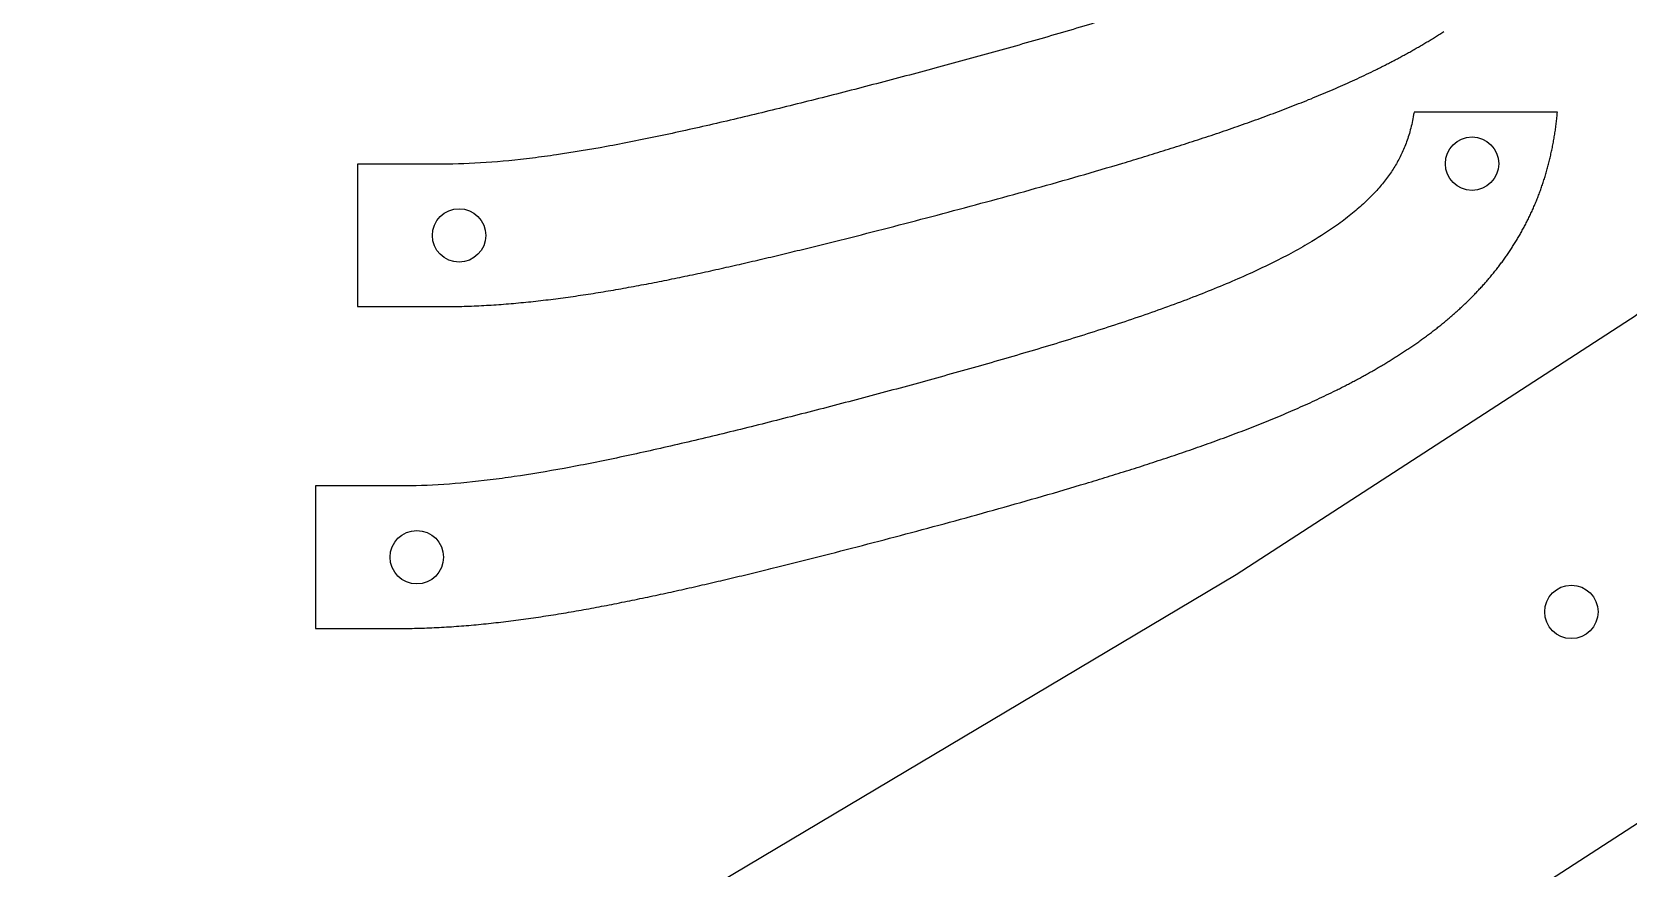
# Model space of a CAD drawing. Header units: millimetres. Extents: x 53 to 353, y -400 to -154.
# Drawn here: x 52.6 to 142.3, y -345.6 to -298.6 of the extents above; entities that cross this region are included whole.
import ezdxf

# ---------------------------------------------------------------- set-up
doc = ezdxf.new("R2010")
doc.units = ezdxf.units.MM
doc.header["$MEASUREMENT"] = 0
doc.layers.add('Layer 1', color=7, linetype='Continuous', lineweight=0)

msp = doc.modelspace()

# ---------------------------------------------------------------- linework, layer by layer
at = {"layer": 'Layer 1', "color": 18, "lineweight": 25, "true_color": 0x000000}
msp.add_line((138.335, -303.127), (130.278, -303.127), dxfattribs=at)
for points in [[(75.662, -314.056), (75.8, -314.056), (75.938, -314.055), (76.075, -314.054), (76.213, -314.052), (76.351, -314.05), (76.489, -314.047), (76.627, -314.044), (76.765, -314.041), (76.903, -314.037), (77.04, -314.033), (77.178, -314.028), (77.317, -314.023), (77.455, -314.017), (77.593, -314.011), (77.731, -314.004), (77.869, -313.998), (78.007, -313.99), (78.145, -313.982), (78.284, -313.974), (78.422, -313.966), (78.561, -313.957), (78.699, -313.947), (78.838, -313.938), (78.976, -313.927), (79.115, -313.917), (79.253, -313.906), (79.392, -313.895), (79.531, -313.883), (79.67, -313.871), (79.809, -313.859), (79.948, -313.846), (80.087, -313.833), (80.226, -313.819), (80.365, -313.805), (80.504, -313.791), (80.643, -313.777), (80.783, -313.762), (80.922, -313.747), (81.062, -313.731), (81.201, -313.715), (81.341, -313.699), (81.48, -313.682), (81.62, -313.665), (81.76, -313.648), (81.9, -313.631), (82.04, -313.613), (82.18, -313.595), (82.32, -313.576), (82.46, -313.558), (82.601, -313.538), (82.741, -313.519), (82.881, -313.499), (83.022, -313.479), (83.163, -313.459), (83.303, -313.439), (83.444, -313.418), (83.585, -313.397), (83.726, -313.375), (83.867, -313.354), (84.008, -313.332), (84.149, -313.31), (84.291, -313.287), (84.432, -313.264), (84.574, -313.241), (84.715, -313.218), (84.857, -313.195), (84.999, -313.171), (85.141, -313.147), (85.283, -313.123), (85.425, -313.098), (85.567, -313.073), (85.709, -313.048), (85.851, -313.023), (85.994, -312.998), (86.136, -312.972), (86.279, -312.946), (86.422, -312.92), (86.565, -312.894), (86.707, -312.867), (86.85, -312.84), (86.994, -312.813), (87.137, -312.786), (87.28, -312.759), (87.424, -312.731), (87.567, -312.703), (87.711, -312.675), (87.854, -312.647), (87.998, -312.618), (88.142, -312.589), (88.286, -312.561), (88.43, -312.532), (88.575, -312.502), (88.719, -312.473), (88.863, -312.443), (89.008, -312.413), (89.153, -312.383), (89.297, -312.353), (89.442, -312.323), (89.587, -312.292), (89.732, -312.262), (89.877, -312.231), (90.023, -312.2), (90.168, -312.169), (90.313, -312.137), (90.459, -312.106), (90.605, -312.074), (90.75, -312.042), (90.896, -312.01), (91.042, -311.978), (91.188, -311.946), (91.335, -311.913), (91.481, -311.88), (91.627, -311.848), (91.774, -311.815), (91.92, -311.782), (92.067, -311.748), (92.214, -311.715), (92.361, -311.682), (92.508, -311.648), (92.655, -311.614), (92.802, -311.58), (92.95, -311.546), (93.097, -311.512), (93.245, -311.478), (93.392, -311.443), (93.54, -311.409), (93.688, -311.374), (93.836, -311.339), (93.984, -311.304), (94.132, -311.269), (94.28, -311.234), (94.428, -311.199), (94.577, -311.164), (94.725, -311.128), (94.874, -311.092), (95.023, -311.057), (95.172, -311.021), (95.321, -310.985), (95.47, -310.949), (95.619, -310.913), (95.768, -310.876), (95.917, -310.84), (96.067, -310.804), (96.216, -310.767), (96.366, -310.73), (96.515, -310.694), (96.665, -310.657), (96.815, -310.62), (96.965, -310.583), (97.115, -310.545), (97.265, -310.508), (97.415, -310.471), (97.565, -310.433), (97.716, -310.396), (98.017, -310.321), (98.318, -310.245), (98.62, -310.169), (98.922, -310.092), (99.224, -310.016), (99.527, -309.939), (99.83, -309.861), (100.133, -309.784), (100.436, -309.706), (100.74, -309.628), (101.044, -309.549), (101.349, -309.47), (101.653, -309.391), (101.958, -309.312), (102.263, -309.232), (102.568, -309.152), (102.874, -309.072), (103.179, -308.991), (103.485, -308.911), (103.791, -308.83), (104.098, -308.748), (104.404, -308.667), (104.71, -308.585), (105.017, -308.503), (105.324, -308.42), (105.631, -308.338), (105.938, -308.255), (106.245, -308.172), (106.552, -308.088), (106.859, -308.005), (107.167, -307.921), (107.474, -307.837), (107.781, -307.752), (108.089, -307.667), (108.396, -307.582), (108.703, -307.497), (109.011, -307.412), (109.318, -307.326), (109.625, -307.24), (109.932, -307.153), (110.239, -307.066), (110.546, -306.979), (110.853, -306.892), (111.159, -306.804), (111.466, -306.716), (111.772, -306.628), (112.078, -306.539), (112.384, -306.45), (112.69, -306.361), (112.995, -306.271), (113.3, -306.181), (113.605, -306.091), (113.91, -306), (114.062, -305.954), (114.214, -305.909), (114.366, -305.863), (114.518, -305.817), (114.669, -305.771), (114.821, -305.725), (114.973, -305.679), (115.124, -305.633), (115.276, -305.586), (115.427, -305.54), (115.578, -305.493), (115.729, -305.447), (115.88, -305.4), (116.031, -305.353), (116.182, -305.306), (116.332, -305.259), (116.483, -305.211), (116.633, -305.164), (116.783, -305.116), (116.934, -305.069), (117.084, -305.021), (117.233, -304.973), (117.383, -304.925), (117.533, -304.877), (117.682, -304.829), (117.831, -304.78), (117.981, -304.732), (118.13, -304.683), (118.278, -304.634), (118.427, -304.585), (118.576, -304.536), (118.724, -304.487), (118.872, -304.437), (119.02, -304.388), (119.168, -304.338), (119.316, -304.288), (119.463, -304.238), (119.61, -304.188), (119.758, -304.138), (119.905, -304.087), (120.051, -304.037), (120.198, -303.986), (120.344, -303.935), (120.49, -303.884), (120.636, -303.833), (120.782, -303.781), (120.928, -303.73), (121.073, -303.678), (121.218, -303.626), (121.363, -303.574), (121.508, -303.522), (121.652, -303.469), (121.796, -303.416), (121.941, -303.364), (122.084, -303.31), (122.228, -303.257), (122.371, -303.204), (122.514, -303.15), (122.657, -303.096), (122.8, -303.042), (122.942, -302.988), (123.084, -302.934), (123.226, -302.879), (123.367, -302.824), (123.509, -302.769), (123.65, -302.714), (123.79, -302.658), (123.931, -302.603), (124.071, -302.547), (124.211, -302.491), (124.35, -302.434), (124.49, -302.378), (124.629, -302.321), (124.768, -302.264), (124.906, -302.206), (125.044, -302.149), (125.182, -302.091), (125.319, -302.033), (125.457, -301.975), (125.594, -301.916), (125.73, -301.858), (125.866, -301.799), (126.002, -301.739), (126.138, -301.68), (126.273, -301.62), (126.408, -301.56), (126.542, -301.5), (126.677, -301.439), (126.81, -301.378), (126.944, -301.317), (127.077, -301.255), (127.21, -301.194), (127.342, -301.132), (127.474, -301.069), (127.606, -301.007), (127.737, -300.944), (127.868, -300.881), (127.999, -300.817), (128.129, -300.753), (128.194, -300.721), (128.258, -300.689), (128.323, -300.657), (128.388, -300.625), (128.452, -300.593), (128.517, -300.56), (128.581, -300.528), (128.645, -300.495), (128.709, -300.462), (128.773, -300.43), (128.837, -300.397), (128.901, -300.364), (128.965, -300.331), (129.028, -300.298), (129.092, -300.265), (129.155, -300.232), (129.219, -300.198), (129.282, -300.165), (129.345, -300.132), (129.408, -300.098), (129.471, -300.064), (129.533, -300.031), (129.596, -299.997), (129.658, -299.963), (129.721, -299.929), (129.783, -299.895), (129.845, -299.861), (129.907, -299.826), (129.969, -299.792), (130.031, -299.758), (130.093, -299.723), (130.155, -299.689), (130.216, -299.654), (130.277, -299.619), (130.339, -299.584), (130.4, -299.549), (130.461, -299.514), (130.522, -299.479), (130.583, -299.444), (130.643, -299.409), (130.704, -299.373), (130.764, -299.338), (130.825, -299.302), (130.885, -299.266), (130.945, -299.231), (131.005, -299.195), (131.065, -299.159), (131.124, -299.123), (131.184, -299.086), (131.243, -299.05), (131.303, -299.014), (131.362, -298.977), (131.421, -298.941), (131.48, -298.904), (131.539, -298.867), (131.598, -298.83), (131.656, -298.793), (131.715, -298.756), (131.773, -298.719), (131.831, -298.682), (131.889, -298.644), (131.947, -298.607)], [(73.287, -332.127), (73.425, -332.127), (73.563, -332.126), (73.7, -332.125), (73.838, -332.123), (73.976, -332.121), (74.114, -332.118), (74.252, -332.115), (74.39, -332.112), (74.528, -332.108), (74.665, -332.104), (74.803, -332.099), (74.942, -332.094), (75.08, -332.088), (75.218, -332.082), (75.356, -332.075), (75.494, -332.068), (75.632, -332.061), (75.77, -332.053), (75.909, -332.045), (76.047, -332.037), (76.186, -332.028), (76.324, -332.018), (76.463, -332.008), (76.601, -331.998), (76.74, -331.988), (76.878, -331.977), (77.017, -331.966), (77.156, -331.954), (77.295, -331.942), (77.434, -331.929), (77.573, -331.917), (77.712, -331.904), (77.851, -331.89), (77.99, -331.876), (78.129, -331.862), (78.268, -331.848), (78.408, -331.833), (78.547, -331.817), (78.687, -331.802), (78.826, -331.786), (78.966, -331.77), (79.105, -331.753), (79.245, -331.736), (79.385, -331.719), (79.525, -331.702), (79.665, -331.684), (79.805, -331.666), (79.945, -331.647), (80.085, -331.628), (80.226, -331.609), (80.366, -331.59), (80.506, -331.57), (80.647, -331.55), (80.788, -331.53), (80.928, -331.51), (81.069, -331.489), (81.21, -331.468), (81.351, -331.446), (81.492, -331.425), (81.633, -331.403), (81.774, -331.38), (81.916, -331.358), (82.057, -331.335), (82.199, -331.312), (82.34, -331.289), (82.482, -331.266), (82.624, -331.242), (82.766, -331.218), (82.908, -331.193), (83.05, -331.169), (83.192, -331.144), (83.334, -331.119), (83.476, -331.094), (83.619, -331.069), (83.761, -331.043), (83.904, -331.017), (84.047, -330.991), (84.19, -330.964), (84.332, -330.938), (84.475, -330.911), (84.619, -330.884), (84.762, -330.857), (84.905, -330.829), (85.049, -330.802), (85.192, -330.774), (85.336, -330.746), (85.479, -330.717), (85.623, -330.689), (85.767, -330.66), (85.911, -330.631), (86.055, -330.602), (86.2, -330.573), (86.344, -330.544), (86.488, -330.514), (86.633, -330.484), (86.778, -330.454), (86.922, -330.424), (87.067, -330.394), (87.212, -330.363), (87.357, -330.333), (87.502, -330.302), (87.648, -330.271), (87.793, -330.239), (87.938, -330.208), (88.084, -330.176), (88.23, -330.145), (88.375, -330.113), (88.521, -330.081), (88.667, -330.049), (88.813, -330.016), (88.96, -329.984), (89.106, -329.951), (89.252, -329.918), (89.399, -329.886), (89.545, -329.853), (89.692, -329.819), (89.839, -329.786), (89.986, -329.752), (90.133, -329.719), (90.28, -329.685), (90.427, -329.651), (90.575, -329.617), (90.722, -329.583), (90.87, -329.549), (91.017, -329.514), (91.165, -329.48), (91.313, -329.445), (91.461, -329.41), (91.609, -329.375), (91.757, -329.34), (91.905, -329.305), (92.053, -329.27), (92.202, -329.234), (92.35, -329.199), (92.499, -329.163), (92.648, -329.128), (92.797, -329.092), (92.946, -329.056), (93.095, -329.02), (93.244, -328.984), (93.393, -328.947), (93.542, -328.911), (93.692, -328.874), (93.841, -328.838), (93.991, -328.801), (94.14, -328.764), (94.29, -328.728), (94.44, -328.691), (94.59, -328.653), (94.74, -328.616), (94.89, -328.579), (95.04, -328.542), (95.19, -328.504), (95.341, -328.467), (95.642, -328.391), (95.943, -328.316), (96.245, -328.24), (96.547, -328.163), (96.849, -328.087), (97.152, -328.01), (97.455, -327.932), (97.758, -327.855), (98.061, -327.777), (98.365, -327.698), (98.669, -327.62), (98.974, -327.541), (99.278, -327.462), (99.583, -327.383), (99.888, -327.303), (100.193, -327.223), (100.499, -327.143), (100.804, -327.062), (101.11, -326.981), (101.416, -326.9), (101.723, -326.819), (102.029, -326.738), (102.335, -326.656), (102.642, -326.574), (102.949, -326.491), (103.256, -326.409), (103.563, -326.326), (103.87, -326.243), (104.177, -326.159), (104.484, -326.076), (104.792, -325.992), (105.099, -325.908), (105.406, -325.823), (105.714, -325.738), (106.021, -325.653), (106.328, -325.568), (106.636, -325.482), (106.943, -325.397), (107.25, -325.31), (107.557, -325.224), (107.864, -325.137), (108.171, -325.05), (108.478, -324.963), (108.784, -324.875), (109.091, -324.787), (109.397, -324.699), (109.703, -324.61), (110.009, -324.521), (110.315, -324.432), (110.62, -324.342), (110.925, -324.252), (111.23, -324.162), (111.535, -324.071), (111.687, -324.025), (111.839, -323.98), (111.991, -323.934), (112.143, -323.888), (112.294, -323.842), (112.446, -323.796), (112.598, -323.75), (112.749, -323.704), (112.901, -323.657), (113.052, -323.611), (113.203, -323.564), (113.354, -323.517), (113.505, -323.471), (113.656, -323.424), (113.807, -323.377), (113.957, -323.329), (114.108, -323.282), (114.258, -323.235), (114.408, -323.187), (114.559, -323.14), (114.709, -323.092), (114.858, -323.044), (115.008, -322.996), (115.158, -322.948), (115.307, -322.899), (115.456, -322.851), (115.606, -322.802), (115.755, -322.754), (115.903, -322.705), (116.052, -322.656), (116.201, -322.607), (116.349, -322.558), (116.497, -322.508), (116.645, -322.459), (116.793, -322.409), (116.941, -322.359), (117.088, -322.309), (117.235, -322.259), (117.383, -322.209), (117.53, -322.158), (117.676, -322.108), (117.823, -322.057), (117.969, -322.006), (118.115, -321.955), (118.261, -321.904), (118.407, -321.852), (118.553, -321.801), (118.698, -321.749), (118.843, -321.697), (118.988, -321.645), (119.133, -321.592), (119.277, -321.54), (119.421, -321.487), (119.566, -321.434), (119.709, -321.381), (119.853, -321.328), (119.996, -321.275), (120.139, -321.221), (120.282, -321.167), (120.425, -321.113), (120.567, -321.059), (120.709, -321.005), (120.851, -320.95), (120.992, -320.895), (121.134, -320.84), (121.275, -320.785), (121.415, -320.729), (121.556, -320.674), (121.696, -320.618), (121.836, -320.561), (121.975, -320.505), (122.115, -320.449), (122.254, -320.392), (122.393, -320.335), (122.531, -320.277), (122.669, -320.22), (122.807, -320.162), (122.944, -320.104), (123.082, -320.046), (123.219, -319.987), (123.355, -319.928), (123.491, -319.869), (123.627, -319.81), (123.763, -319.751), (123.898, -319.691), (124.033, -319.631), (124.167, -319.57), (124.302, -319.51), (124.435, -319.449), (124.569, -319.388), (124.702, -319.326), (124.835, -319.265), (124.967, -319.203), (125.099, -319.14), (125.231, -319.078), (125.362, -319.015), (125.493, -318.952), (125.624, -318.888), (125.754, -318.824), (125.819, -318.792), (125.883, -318.76), (125.948, -318.728), (126.013, -318.696), (126.077, -318.663), (126.142, -318.631), (126.206, -318.599), (126.27, -318.566), (126.334, -318.533), (126.398, -318.501), (126.462, -318.468), (126.526, -318.435), (126.59, -318.402), (126.653, -318.369), (126.717, -318.336), (126.78, -318.303), (126.844, -318.269), (126.907, -318.236), (126.97, -318.202), (127.033, -318.169), (127.096, -318.135), (127.158, -318.101), (127.221, -318.068), (127.283, -318.034), (127.346, -318), (127.408, -317.966), (127.47, -317.932), (127.532, -317.897), (127.594, -317.863), (127.656, -317.829), (127.718, -317.794), (127.78, -317.759), (127.841, -317.725), (127.902, -317.69), (127.964, -317.655), (128.025, -317.62), (128.086, -317.585), (128.147, -317.55), (128.208, -317.515), (128.268, -317.479), (128.329, -317.444), (128.389, -317.408), (128.45, -317.373), (128.51, -317.337), (128.57, -317.301), (128.63, -317.265), (128.69, -317.229), (128.749, -317.193), (128.809, -317.157), (128.868, -317.121), (128.928, -317.085), (128.987, -317.048), (129.046, -317.011), (129.105, -316.975), (129.164, -316.938), (129.223, -316.901), (129.281, -316.864), (129.34, -316.827), (129.398, -316.79), (129.456, -316.753), (129.514, -316.715), (129.572, -316.678), (129.63, -316.64), (129.688, -316.602), (129.745, -316.565), (129.803, -316.527), (129.86, -316.489), (129.917, -316.451), (129.974, -316.412), (130.031, -316.374), (130.088, -316.336), (130.145, -316.297), (130.201, -316.258), (130.257, -316.22), (130.314, -316.181), (130.37, -316.142), (130.426, -316.103), (130.481, -316.064), (130.537, -316.024), (130.593, -315.985), (130.648, -315.945), (130.703, -315.906), (130.758, -315.866), (130.813, -315.826), (130.868, -315.786), (130.923, -315.746), (130.977, -315.706), (131.032, -315.665), (131.086, -315.625), (131.14, -315.584), (131.194, -315.544), (131.248, -315.503), (131.301, -315.462), (131.355, -315.421), (131.408, -315.38), (131.461, -315.338), (131.514, -315.297), (131.567, -315.256), (131.62, -315.214), (131.673, -315.172), (131.725, -315.13), (131.777, -315.088), (131.829, -315.046), (131.881, -315.004), (131.933, -314.962), (131.985, -314.919), (132.036, -314.876), (132.088, -314.834), (132.139, -314.791), (132.19, -314.748), (132.241, -314.705), (132.292, -314.661), (132.342, -314.618), (132.393, -314.575), (132.443, -314.531), (132.493, -314.487), (132.543, -314.443), (132.593, -314.399), (132.642, -314.355), (132.692, -314.311), (132.741, -314.266), (132.79, -314.222), (132.839, -314.177), (132.888, -314.132), (132.936, -314.087), (132.985, -314.042), (133.033, -313.997), (133.081, -313.952), (133.129, -313.906), (133.177, -313.86), (133.224, -313.815), (133.272, -313.769), (133.319, -313.723), (133.366, -313.676), (133.413, -313.63), (133.46, -313.584), (133.506, -313.537), (133.553, -313.49), (133.599, -313.443), (133.645, -313.396), (133.691, -313.349), (133.737, -313.302), (133.782, -313.254), (133.827, -313.207), (133.873, -313.159), (133.918, -313.111), (133.962, -313.063), (134.007, -313.015), (134.051, -312.966), (134.096, -312.918), (134.14, -312.869), (134.184, -312.82), (134.227, -312.771), (134.271, -312.722), (134.314, -312.673), (134.357, -312.623), (134.4, -312.574), (134.443, -312.524), (134.485, -312.474), (134.528, -312.424), (134.57, -312.374), (134.612, -312.324), (134.654, -312.273), (134.696, -312.223), (134.737, -312.172), (134.778, -312.121), (134.819, -312.07), (134.86, -312.018), (134.901, -311.967), (134.941, -311.915), (134.982, -311.864), (135.022, -311.812), (135.061, -311.76), (135.101, -311.707), (135.141, -311.655), (135.18, -311.602), (135.219, -311.55), (135.258, -311.497), (135.297, -311.444), (135.335, -311.39), (135.373, -311.337), (135.411, -311.283), (135.449, -311.23), (135.487, -311.176), (135.524, -311.122), (135.562, -311.067), (135.599, -311.013), (135.636, -310.958), (135.672, -310.904), (135.709, -310.849), (135.745, -310.793), (135.781, -310.738), (135.817, -310.683), (135.852, -310.627), (135.888, -310.571), (135.923, -310.515), (135.958, -310.459), (135.993, -310.403), (136.027, -310.346), (136.061, -310.289), (136.095, -310.233), (136.129, -310.176), (136.163, -310.118), (136.196, -310.061), (136.23, -310.003), (136.263, -309.945), (136.295, -309.887), (136.328, -309.829), (136.36, -309.771), (136.393, -309.712), (136.424, -309.654), (136.456, -309.595), (136.488, -309.536), (136.519, -309.476), (136.55, -309.417), (136.581, -309.357), (136.611, -309.297), (136.641, -309.237), (136.672, -309.177), (136.701, -309.117), (136.731, -309.056), (136.76, -308.995), (136.79, -308.934), (136.819, -308.873), (136.847, -308.812), (136.876, -308.75), (136.904, -308.688), (136.932, -308.626), (136.96, -308.564), (136.987, -308.502), (137.015, -308.439), (137.042, -308.377), (137.069, -308.314), (137.095, -308.25), (137.121, -308.187), (137.148, -308.123), (137.173, -308.06), (137.199, -307.996), (137.224, -307.931), (137.25, -307.867), (137.275, -307.802), (137.299, -307.738), (137.324, -307.673), (137.348, -307.607), (137.372, -307.542), (137.395, -307.476), (137.419, -307.41), (137.442, -307.344), (137.465, -307.278), (137.488, -307.212), (137.51, -307.145), (137.532, -307.078), (137.554, -307.011), (137.576, -306.943), (137.597, -306.876), (137.618, -306.808), (137.639, -306.74), (137.66, -306.672), (137.68, -306.603), (137.7, -306.535), (137.72, -306.466), (137.74, -306.397), (137.759, -306.327), (137.778, -306.258), (137.797, -306.188), (137.816, -306.118), (137.834, -306.048), (137.852, -305.978), (137.87, -305.907), (137.887, -305.836), (137.905, -305.765), (137.922, -305.693), (137.938, -305.622), (137.955, -305.55), (137.971, -305.478), (137.987, -305.406), (138.002, -305.333), (138.018, -305.261), (138.033, -305.188), (138.048, -305.114), (138.062, -305.041), (138.077, -304.967), (138.091, -304.893), (138.104, -304.819), (138.118, -304.745), (138.131, -304.67), (138.144, -304.595), (138.156, -304.52), (138.169, -304.445), (138.181, -304.369), (138.193, -304.294), (138.204, -304.218), (138.215, -304.141), (138.226, -304.065), (138.237, -303.988), (138.247, -303.911), (138.257, -303.834), (138.267, -303.756), (138.277, -303.678), (138.286, -303.6), (138.295, -303.522), (138.303, -303.443), (138.312, -303.365), (138.32, -303.286), (138.327, -303.206), (138.335, -303.127)], [(75.662, -306.056), (70.912, -306.056), (70.912, -314.056), (75.662, -314.056)], [(73.287, -324.127), (68.537, -324.127), (68.537, -332.127), (73.287, -332.127)]]:
    msp.add_lwpolyline(points, dxfattribs=at)
for centre in [(133.534, -306.029), (76.612, -310.056), (74.237, -328.127), (139.116, -331.196)]:
    msp.add_circle(centre, 1.5, dxfattribs=at)
for points, knots in [([(285.06, -329.555), (285.06, -329.555), (262.979, -315.084), (262.979, -315.084), (261.565, -314.157), (260.715, -312.579), (260.72, -310.888), (260.72, -310.888), (260.908, -243.026), (260.908, -243.026), (260.912, -241.335), (261.771, -239.762), (263.19, -238.843), (263.19, -238.843), (285.351, -224.495), (285.351, -224.495), (285.351, -224.495), (328.177, -199.021), (328.177, -199.021), (331.721, -196.913), (336.196, -197.196), (339.445, -199.735), (342.927, -202.454), (347.955, -201.837), (350.675, -198.355), (352.774, -195.667), (352.939, -191.945), (351.085, -189.082), (351.085, -189.082), (349.641, -186.851), (349.641, -186.851), (348.943, -185.774), (348.46, -184.572), (348.216, -183.311), (350.724, -179.436), (351.647, -174.745), (350.795, -170.209), (350.795, -170.209), (348.622, -166.851), (348.622, -166.851), (344.831, -164.217), (340.173, -163.14), (335.611, -163.843), (334.561, -163.105), (333.662, -162.172), (332.964, -161.094), (332.964, -161.094), (331.52, -158.863), (331.52, -158.863), (329.119, -155.154), (324.165, -154.094), (320.457, -156.496), (317.594, -158.349), (316.221, -161.813), (317.037, -165.124), (318.023, -169.128), (316.45, -173.327), (313.077, -175.698), (313.077, -175.698), (272.307, -204.348), (272.307, -204.348), (272.307, -204.348), (232.564, -230.081), (232.564, -230.081), (230.937, -231.134), (229.039, -231.692), (227.101, -231.687), (227.101, -231.687), (178.777, -231.553), (178.777, -231.553), (176.839, -231.547), (174.945, -230.979), (173.324, -229.917), (173.324, -229.917), (133.723, -203.965), (133.723, -203.965), (133.723, -203.965), (93.113, -175.088), (93.113, -175.088), (89.753, -172.699), (88.203, -168.491), (89.212, -164.493), (90.292, -160.209), (87.695, -155.86), (83.411, -154.78), (80.104, -153.946), (76.633, -155.3), (74.763, -158.152), (74.763, -158.152), (73.307, -160.374), (73.307, -160.374), (72.603, -161.448), (71.699, -162.377), (70.644, -163.109), (66.086, -162.381), (61.423, -163.432), (57.618, -166.045), (57.618, -166.045), (55.425, -169.391), (55.425, -169.391), (54.548, -173.922), (55.445, -178.618), (57.932, -182.507), (57.682, -183.766), (57.191, -184.965), (56.487, -186.039), (56.487, -186.039), (55.031, -188.262), (55.031, -188.262), (52.609, -191.957), (53.641, -196.916), (57.337, -199.338), (60.189, -201.207), (63.913, -201.063), (66.612, -198.979), (69.875, -196.458), (74.351, -196.2), (77.883, -198.327), (77.883, -198.327), (120.568, -224.038), (120.568, -224.038), (120.568, -224.038), (142.649, -238.509), (142.649, -238.509), (144.063, -239.435), (144.913, -241.014), (144.908, -242.705), (144.908, -242.705), (144.72, -310.567), (144.72, -310.567), (144.715, -312.257), (143.857, -313.831), (142.438, -314.75), (142.438, -314.75), (120.277, -329.098), (120.277, -329.098), (120.277, -329.098), (77.451, -354.572), (77.451, -354.572), (73.907, -356.68), (69.432, -356.397), (66.182, -353.858), (62.701, -351.138), (57.673, -351.756), (54.953, -355.238), (52.854, -357.925), (52.689, -361.648), (54.542, -364.511), (54.542, -364.511), (55.987, -366.741), (55.987, -366.741), (56.685, -367.819), (57.168, -369.021), (57.412, -370.282), (54.904, -374.157), (53.98, -378.847), (54.832, -383.384), (54.832, -383.384), (57.006, -386.741), (57.006, -386.741), (60.797, -389.375), (65.454, -390.452), (70.016, -389.75), (71.067, -390.488), (71.966, -391.421), (72.664, -392.499), (72.664, -392.499), (74.108, -394.73), (74.108, -394.73), (76.509, -398.438), (81.462, -399.498), (85.171, -397.097), (88.034, -395.244), (89.407, -391.78), (88.591, -388.468), (87.605, -384.465), (89.177, -380.266), (92.551, -377.895), (92.551, -377.895), (133.321, -349.244), (133.321, -349.244), (133.321, -349.244), (162.662, -330.247), (162.662, -330.247), (162.662, -330.247), (182.813, -361.37), (182.813, -361.37), (182.813, -361.37), (221.804, -361.479), (221.804, -361.479), (222.142, -361.479), (222.457, -361.309), (222.643, -361.027), (222.643, -361.027), (242.121, -331.305), (242.121, -331.305), (242.424, -330.843), (243.044, -330.714), (243.505, -331.017), (243.505, -331.017), (271.905, -349.628), (271.905, -349.628), (271.905, -349.628), (312.515, -378.504), (312.515, -378.504), (315.875, -380.894), (317.424, -385.101), (316.416, -389.1), (315.336, -393.384), (317.933, -397.733), (322.217, -398.813), (325.523, -399.647), (328.995, -398.293), (330.864, -395.441), (330.864, -395.441), (332.321, -393.218), (332.321, -393.218), (333.025, -392.144), (333.929, -391.216), (334.983, -390.484), (339.542, -391.212), (344.205, -390.161), (348.01, -387.548), (348.01, -387.548), (350.203, -384.202), (350.203, -384.202), (351.08, -379.67), (350.182, -374.975), (347.696, -371.086), (347.946, -369.827), (348.437, -368.627), (349.14, -367.554), (349.14, -367.554), (350.597, -365.331), (350.597, -365.331), (353.019, -361.635), (351.986, -356.676), (348.291, -354.255), (345.439, -352.385), (341.715, -352.53), (339.016, -354.614), (335.753, -357.134), (331.277, -357.393), (327.744, -355.265), (327.744, -355.265), (285.06, -329.555), (285.06, -329.555)], [0, 0, 0, 0, 1, 1, 1, 2, 2, 2, 3, 3, 3, 4, 4, 4, 5, 5, 5, 6, 6, 6, 7, 7, 7, 8, 8, 8, 9, 9, 9, 10, 10, 10, 11, 11, 11, 12, 12, 12, 13, 13, 13, 14, 14, 14, 15, 15, 15, 16, 16, 16, 17, 17, 17, 18, 18, 18, 19, 19, 19, 20, 20, 20, 21, 21, 21, 22, 22, 22, 23, 23, 23, 24, 24, 24, 25, 25, 25, 26, 26, 26, 27, 27, 27, 28, 28, 28, 29, 29, 29, 30, 30, 30, 31, 31, 31, 32, 32, 32, 33, 33, 33, 34, 34, 34, 35, 35, 35, 36, 36, 36, 37, 37, 37, 38, 38, 38, 39, 39, 39, 40, 40, 40, 41, 41, 41, 42, 42, 42, 43, 43, 43, 44, 44, 44, 45, 45, 45, 46, 46, 46, 47, 47, 47, 48, 48, 48, 49, 49, 49, 50, 50, 50, 51, 51, 51, 52, 52, 52, 53, 53, 53, 54, 54, 54, 55, 55, 55, 56, 56, 56, 57, 57, 57, 58, 58, 58, 59, 59, 59, 60, 60, 60, 61, 61, 61, 62, 62, 62, 63, 63, 63, 64, 64, 64, 65, 65, 65, 66, 66, 66, 67, 67, 67, 68, 68, 68, 69, 69, 69, 70, 70, 70, 71, 71, 71, 72, 72, 72, 73, 73, 73, 74, 74, 74, 75, 75, 75, 76, 76, 76, 77, 77, 77, 78, 78, 78, 79, 79, 79, 80, 80, 80, 81, 81, 81, 82, 82, 82, 82]), ([(132.653, -285.056), (132.645, -285.106), (132.637, -285.156), (132.628, -285.205), (132.602, -285.359), (132.573, -285.506), (132.541, -285.649), (132.479, -285.934), (132.407, -286.199), (132.327, -286.449), (132.287, -286.574), (132.245, -286.695), (132.2, -286.813), (132.112, -287.049), (132.016, -287.272), (131.911, -287.488), (131.859, -287.595), (131.804, -287.701), (131.747, -287.806), (131.633, -288.015), (131.509, -288.219), (131.374, -288.42), (131.307, -288.521), (131.236, -288.621), (131.163, -288.721), (131.016, -288.92), (130.857, -289.119), (130.683, -289.317), (130.596, -289.417), (130.506, -289.516), (130.412, -289.616), (130.223, -289.815), (130.02, -290.015), (129.801, -290.216), (129.691, -290.316), (129.577, -290.416), (129.46, -290.517), (129.224, -290.718), (128.972, -290.92), (128.704, -291.122), (128.57, -291.222), (128.432, -291.323), (128.29, -291.424), (127.863, -291.726), (127.399, -292.028), (126.901, -292.327), (126.57, -292.527), (126.222, -292.725), (125.861, -292.922), (125.138, -293.315), (124.359, -293.702), (123.532, -294.081), (123.118, -294.27), (122.693, -294.457), (122.257, -294.642), (121.384, -295.013), (120.47, -295.375), (119.522, -295.728), (119.048, -295.905), (118.565, -296.08), (118.076, -296.253), (117.096, -296.599), (116.088, -296.937), (115.059, -297.269), (114.544, -297.435), (114.025, -297.599), (113.5, -297.762), (112.452, -298.087), (111.386, -298.407), (110.31, -298.722), (109.772, -298.879), (109.231, -299.036), (108.688, -299.191), (107.602, -299.5), (106.508, -299.806), (105.412, -300.107), (104.864, -300.257), (104.315, -300.407), (103.767, -300.555), (102.67, -300.851), (101.573, -301.143), (100.48, -301.429), (99.934, -301.572), (99.389, -301.714), (98.845, -301.855), (97.758, -302.135), (96.678, -302.41), (95.609, -302.676), (95.074, -302.81), (94.542, -302.941), (94.012, -303.07), (92.954, -303.328), (91.908, -303.577), (90.877, -303.814), (90.362, -303.933), (89.85, -304.048), (89.343, -304.16), (88.328, -304.385), (87.33, -304.595), (86.352, -304.789), (85.863, -304.886), (85.378, -304.978), (84.899, -305.066), (83.941, -305.241), (83.004, -305.398), (82.089, -305.531), (81.632, -305.598), (81.18, -305.659), (80.734, -305.714), (79.843, -305.824), (78.974, -305.91), (78.129, -305.968), (77.284, -306.026), (76.463, -306.056), (75.662, -306.056)], [0, 0, 0, 0, 1, 1, 1, 2, 2, 2, 3, 3, 3, 4, 4, 4, 5, 5, 5, 6, 6, 6, 7, 7, 7, 8, 8, 8, 9, 9, 9, 10, 10, 10, 11, 11, 11, 12, 12, 12, 13, 13, 13, 14, 14, 14, 15, 15, 15, 16, 16, 16, 17, 17, 17, 18, 18, 18, 19, 19, 19, 20, 20, 20, 21, 21, 21, 22, 22, 22, 23, 23, 23, 24, 24, 24, 25, 25, 25, 26, 26, 26, 27, 27, 27, 28, 28, 28, 29, 29, 29, 30, 30, 30, 31, 31, 31, 32, 32, 32, 33, 33, 33, 34, 34, 34, 35, 35, 35, 36, 36, 36, 37, 37, 37, 38, 38, 38, 38]), ([(130.278, -303.127), (130.27, -303.177), (130.262, -303.227), (130.253, -303.276), (130.227, -303.429), (130.198, -303.577), (130.166, -303.72), (130.104, -304.005), (130.032, -304.27), (129.952, -304.52), (129.912, -304.645), (129.87, -304.766), (129.825, -304.884), (129.737, -305.119), (129.641, -305.343), (129.536, -305.558), (129.484, -305.666), (129.429, -305.772), (129.372, -305.877), (129.258, -306.086), (129.134, -306.289), (128.999, -306.491), (128.932, -306.591), (128.861, -306.692), (128.788, -306.791), (128.641, -306.991), (128.482, -307.189), (128.308, -307.388), (128.221, -307.488), (128.131, -307.587), (128.037, -307.687), (127.848, -307.886), (127.645, -308.086), (127.426, -308.287), (127.316, -308.387), (127.202, -308.487), (127.085, -308.588), (126.849, -308.789), (126.597, -308.991), (126.329, -309.192), (126.195, -309.293), (126.057, -309.394), (125.915, -309.495), (125.488, -309.797), (125.024, -310.099), (124.526, -310.398), (124.195, -310.598), (123.847, -310.796), (123.486, -310.993), (122.763, -311.386), (121.984, -311.773), (121.157, -312.152), (120.743, -312.341), (120.318, -312.528), (119.882, -312.713), (119.009, -313.084), (118.095, -313.445), (117.147, -313.799), (116.673, -313.976), (116.19, -314.151), (115.701, -314.324), (114.721, -314.67), (113.713, -315.008), (112.684, -315.34), (112.169, -315.506), (111.65, -315.67), (111.125, -315.833), (110.077, -316.158), (109.011, -316.478), (107.935, -316.793), (107.397, -316.95), (106.856, -317.106), (106.313, -317.261), (105.227, -317.571), (104.133, -317.877), (103.037, -318.178), (102.489, -318.328), (101.94, -318.477), (101.392, -318.626), (100.295, -318.922), (99.198, -319.214), (98.105, -319.5), (97.559, -319.643), (97.014, -319.785), (96.47, -319.925), (95.383, -320.206), (94.303, -320.481), (93.234, -320.747), (92.699, -320.881), (92.167, -321.012), (91.637, -321.141), (90.579, -321.399), (89.533, -321.648), (88.502, -321.885), (87.987, -322.004), (87.475, -322.119), (86.968, -322.231), (85.953, -322.456), (84.955, -322.666), (83.977, -322.86), (83.488, -322.956), (83.003, -323.049), (82.524, -323.137), (81.566, -323.312), (80.629, -323.468), (79.714, -323.602), (79.257, -323.669), (78.805, -323.73), (78.359, -323.785), (77.468, -323.895), (76.599, -323.981), (75.754, -324.039), (74.909, -324.096), (74.088, -324.127), (73.287, -324.127)], [0, 0, 0, 0, 1, 1, 1, 2, 2, 2, 3, 3, 3, 4, 4, 4, 5, 5, 5, 6, 6, 6, 7, 7, 7, 8, 8, 8, 9, 9, 9, 10, 10, 10, 11, 11, 11, 12, 12, 12, 13, 13, 13, 14, 14, 14, 15, 15, 15, 16, 16, 16, 17, 17, 17, 18, 18, 18, 19, 19, 19, 20, 20, 20, 21, 21, 21, 22, 22, 22, 23, 23, 23, 24, 24, 24, 25, 25, 25, 26, 26, 26, 27, 27, 27, 28, 28, 28, 29, 29, 29, 30, 30, 30, 31, 31, 31, 32, 32, 32, 33, 33, 33, 34, 34, 34, 35, 35, 35, 36, 36, 36, 37, 37, 37, 38, 38, 38, 38])]:
    msp.add_open_spline(points, degree=3, knots=knots, dxfattribs=at)

doc.saveas('drawing.dxf')
